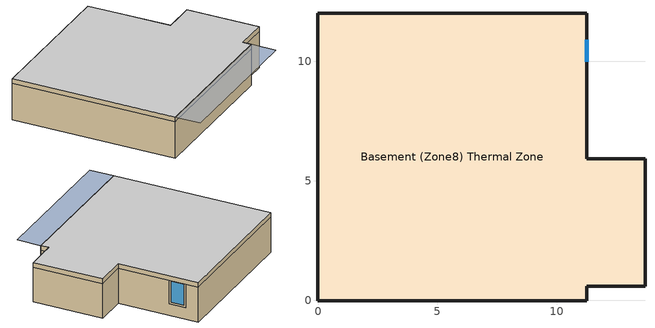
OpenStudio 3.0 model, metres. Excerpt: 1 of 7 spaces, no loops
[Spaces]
Basement (Zone8) Thermal Zone
 floor ground (Basement Floor Assembly): 11.25,12.01 11.25,5.92 13.69,5.92 13.69,0.58 11.25,0.58 11.25,-0.03 -0.03,-0.03 -0.03,12.01 z-2.95
 wall outside (Foundation Wall Assembly): 11.25,9.82 11.25,11.06 z-2.06:-0.23
 wall ground (Foundation Wall Assembly): 11.25,12.01 -0.03,12.01 -0.03,-0.03 11.25,-0.03 11.25,0.58 13.69,0.58 13.69,5.92 11.25,5.92 z-2.95:-0.23; 11.25,5.92,-0.23 11.25,5.92,-2.95 11.25,12.01,-2.95 11.25,12.01,-0.23 11.25,11.06,-0.23 11.25,11.06,-2.06 11.25,9.82,-2.06 11.25,9.82,-0.23
 wall ground (Base Exterior Wall Assembly): -0.03,12.01 -0.03,-0.03 11.25,-0.03 11.25,0.58 13.69,0.58 13.69,5.92 11.25,5.92 11.25,12.01 -0.03,12.01 z-0.23:0.13
 window (Exterior Window): 11.25,9.98 11.25,10.9 z-1.91:-0.25
 ceiling to First Floor (Zone1) Thermal Zone (First Floor Assembly): 11.25,-0.03 11.25,0.58 13.69,0.58 13.69,5.92 11.25,5.92 11.25,12.01 -0.03,12.01 -0.03,-0.03 z0.13
shading: 11.25,-1.85 11.25,-0.03 -0.03,-0.03 -0.03,-1.85 z0.13
[Site]
Washington Dc Dulles IntL Ar: Latitude {deg}=38.98; Longitude {deg}=-77.47; Time Zone {hr}=-5; Elevation {m}=82; Terrain=Suburbs
[Building]
NIST NZE House: North Axis {deg}=0; Default Construction Set=Default for Interior Walls
[ClimateZones]
Climate Zone Institution Name 1=ASHRAE; Climate Zone Document Name 1=ANSI/ASHRAE Standard 169; Climate Zone Document Year 1=2006; Climate Zone Institution Name 2=CEC; Climate Zone Document Name 2=California Climate Zone Descriptions; Climate Zone Document Year 2=1995
[SizingPeriod:DesignDay] Barometric Pressure {Pa}=100344; Sky Clearness=0; Rain Indicator=0; Snow Indicator=0; Day of Month=21; Daylight Saving Time Indicator=0; Dry-Bulb Temperature Range Modifier Type=DefaultMultipliers
Name | Maximum Dry-Bulb Temperature {C} | Daily Dry-Bulb Temperature Range {deltaC} | Humidity Indicating Conditions at Maximum Dry-Bulb | Wind Speed {m/s} | Wind Direction {deg} | Month | Day Type | Humidity Indicating Type | Solar Model Indicator | ASHRAE Taub | ASHRAE Taud
Washington Dc Dulles IntL Ar Ann Hum_n 99.6% Condns DP=>MCDB | -9 | 0 | -19.5 | 2.7 | 310 | 1 | WinterDesignDay | Dewpoint | ASHRAEClearSky
Washington Dc Dulles IntL Ar Ann Htg Wind 99.6% Condns WS=>MCDB | 0.8 | 0 | 0.8 | 11.2 | 310 | 1 | WinterDesignDay | Wetbulb | ASHRAEClearSky
Washington Dc Dulles IntL Ar Ann Htg 99.6% Condns DB | -11.8 | 0 | -11.8 | 2.7 | 310 | 1 | WinterDesignDay | Wetbulb | ASHRAEClearSky
Washington Dc Dulles IntL Ar Ann Clg .4% Condns DP=>MDB | 27.8 | 11.4 | 23.6 | 4 | 290 | 7 | SummerDesignDay | Dewpoint | ASHRAETau | 0.544 | 1.787
[Construction]
Exterior Window: Baseline Windows
Foundation Wall Assembly: Drainage Mat - Delta Drain foundation drainboard, 10" Concrete Wall, 2" XPS Slotted Insulation, Foil-faced Polyiso - 2.0", 1/2" GWB
Patio Shared Wall: 1/2" GWB, 2x6 24" O.C. Wood Stud Wall - R-19 Cellulose Insulation Only, 1/2" Plywood Sheathing, Air Barrier Membrane, Foil-faced Polyiso - 2.0", Foil-faced Polyiso - 2.0", Wood Furring Strips, Fiber Cement Siding
Base Exterior Wall Assembly: Cementitious Board w/ Stucco, 2.0" Mineral Wool Blanket Insulation, Drainage Mat - Delta Drain foundation drainboard, Vapor Permeable Air Barrier Membrane, 0.5" Pressure-treated Plywood Sheathing, 2x14 Rim Joist, Closed Cell Insulation
Basement Floor Assembly: Filter Fabric, 4" Stone Pad, 2.0" XPS Rigid Insulation, 6 MIL Polyethethylene Vapor Barrier, 4" Concrete Slab with Wire Mesh and Hydronic Tubing
First Floor Assembly: 7/8" T&G Floor Sheathing
[Material] Thermal Absorptance=0.9; Solar Absorptance=0.7; Visible Absorptance=0.7
Name | Roughness | Thickness {m} | Conductivity {W/m-K} | Density {kg/m3} | Specific Heat {J/kg-K}
1/2" GWB | MediumSmooth | 0.0127 | 0.16 | 800 | 1090
2x6 24" O.C. Wood Stud Wall - R-19 Cellulose Insulation Only | MediumRough | 0.1397 | 0.047481 | 30 | 712
1/2" Plywood Sheathing; 0.5" Pressure-treated Plywood Sheathing | Smooth | 0.0127 | 0.07 | 400 | 1300
Foil-faced Polyiso - 2.0" | MediumRough | 0.0508 | 0.023 | 40 | 1496
Fiber Cement Siding | MediumRough | 0.0079375 | 0.09 | 1000 | 900
Drainage Mat - Delta Drain foundation drainboard | MediumRough | 0.00066 | 0.45 | 950 | 1000
10" Concrete Wall | MediumRough | 0.254 | 2.15 | 2400 | 900
2" XPS Slotted Insulation; 2.0" XPS Rigid Insulation | MediumRough | 0.0508 | 0.029 | 29 | 1210
Cementitious Board w/ Stucco | MediumRough | 0.102 | 0.97 | 1600 | 900
2.0" Mineral Wool Blanket Insulation | VeryRough | 0.0508 | 0.04 | 20 | 840
2x14 Rim Joist | VerySmooth | 0.3556 | 0.18 | 1200 | 1012
Closed Cell Insulation | MediumRough | 0.127 | 0.027 | 35 | 1200
7/8" T&G Floor Sheathing | MediumSmooth | 0.022225 | 0.12 | 544 | 1210
4" Stone Pad | MediumRough | 0.1016 | 1.7 | 1602 | 840
4" Concrete Slab with Wire Mesh and Hydronic Tubing | MediumRough | 0.1016 | 0.53 | 1280 | 840
[Material:NoMass] Roughness=Rough; Thermal Resistance {m2-K/W}=0.011; Thermal Absorptance=0.9; Solar Absorptance=0.7; Visible Absorptance=0.7
Air Barrier Membrane; Vapor Permeable Air Barrier Membrane; Filter Fabric; 6 MIL Polyethethylene Vapor Barrier
[Material:AirGap]
Wood Furring Strips: Thermal Resistance {m2-K/W}=0.15
[WindowMaterial:SimpleGlazingSystem]
Baseline Windows: U-Factor {W/m2-K}=1.1356; Solar Heat Gain Coefficient=0.25; Visible Transmittance=0.4
[DefaultConstructionSet]
Default for Interior Walls: Default Exterior Surface Constructions=Default Surface Constructions 1; Default Interior Surface Constructions=Default Surface Constructions 2; Default Ground Contact Surface Constructions=Default Surface Constructions 3; Default Exterior SubSurface Constructions=Default Sub Surface Constructions 1; Default Interior SubSurface Constructions=Default Sub Surface Constructions 2
[DefaultSurfaceConstructions]
Name | Wall Construction
Default Surface Constructions 1; Default Surface Constructions 3
Default Surface Constructions 2 | Patio Shared Wall
[DefaultSubSurfaceConstructions]
Default Sub Surface Constructions 1; Default Sub Surface Constructions 2
[ThermalZone]
Zone8 Thermal Zone: Multiplier=1; Thermostat=Thermostat Setpoint Dual Setpoint 3; Use Ideal Air Loads=No; Humidistat=Zone Control Humidistat 2
[Sizing:Zone] Zone Cooling Design Supply Air Temperature Input Method=SupplyAirTemperature; Zone Cooling Design Supply Air Temperature {C}=12; Zone Cooling Design Supply Air Temperature Difference {deltaC}=11.11; Zone Heating Design Supply Air Temperature Input Method=SupplyAirTemperature; Zone Heating Design Supply Air Temperature {C}=30; Zone Heating Design Supply Air Temperature Difference {deltaC}=11.11; Zone Cooling Design Supply Air Humidity Ratio {kg-H2O/kg-air}=0.008; Zone Heating Design Supply Air Humidity Ratio {kg-H2O/kg-air}=0.008; Cooling Design Air Flow Method=DesignDay; Cooling Minimum Air Flow per Zone Floor Area {m3/s-m2}=0.000762; Heating Design Air Flow Method=DesignDay; Account for Dedicated Outdoor Air System=No; Dedicated Outdoor Air System Control Strategy=NeutralSupplyAir; Dedicated Outdoor Air Low Setpoint Temperature for Design {C}=Autosize; Dedicated Outdoor Air High Setpoint Temperature for Design {C}=Autosize
Name | Zone Heating Sizing Factor | Zone Cooling Sizing Factor
Zone4 Thermal Zone; Zone5 Thermal Zone; Zone2 Thermal Zone
Zone3 Thermal Zone; Zone1 Thermal Zone | 1 | 1
[Zone equipment]
Zone3 Thermal Zone: Zone HVAC Dehumidifier 1, Zone HVAC Energy Recovery Ventilator 1, Unitary - Single Speed DX cooling - Cycling - Elec reheat
Zone1 Thermal Zone: Zone HVAC Dehumidifier, Zone HVAC Energy Recovery Ventilator, Unitary - Single Speed DX cooling - Elec heat - Cycling - Elec reheat
[Space]
Basement (Zone8) Thermal Zone: Building Story=Building Story 1 - Basement; Thermal Zone=Zone8 Thermal Zone; Part of Total Floor Area=Yes; Design Specification Outdoor Air Object=No Ventilation Req
[SpaceInfiltration:DesignFlowRate]
Basement ACH: Space or SpaceType=Basement (Zone8) Thermal Zone; Schedule=ALWAYS_ON; Design Flow Rate Calculation Method=AirChanges/Hour; Flow per Exterior Surface Area {m3/s-m2}=0; Air Changes per Hour {1/hr}=0; Constant Term Coefficient=1
[DesignSpecification:OutdoorAir]
No Ventilation Req: Outdoor Air Method=Sum; Outdoor Air Flow per Person {m3/s-person}=0; Outdoor Air Flow per Floor Area {m3/s-m2}=0
[ThermostatSetpoint:DualSetpoint]
Thermostat Setpoint Dual Setpoint 3: Heating Setpoint Temperature Schedule=Heating Setpoint Schedule; Cooling Setpoint Temperature Schedule=Cooling Setpoint Schedule
[ZoneControl:Humidistat]
Zone Control Humidistat 2: Humidifying Relative Humidity Setpoint Schedule=ALWAYS_Above_0; Dehumidifying Relative Humidity Setpoint Schedule=ALWAYS_Below_50
[BuildingStory]
Building Story 1 - Basement
[ZoneHVAC:Dehumidifier:DX] Availability Schedule=Always On Discrete 1; Rated Energy Factor {L/kWh}=1.65; Water Removal Curve=Dehumidifier Water Removal Curve; Energy Factor Curve=Dehumidifier Energy Factor Curve; Part Load Fraction Correlation Curve=Dehumidifier Part Load Curve; Minimum Dry-Bulb Temperature for Dehumidifier Operation {C}=-1.1; Maximum Dry-Bulb Temperature for Dehumidifier Operation {C}=32.2; Off-Cycle Parasitic Electric Load {W}=0
Name | Rated Water Removal {L/day} | Rated Air Flow Rate {m3/s}
Zone HVAC Dehumidifier | 17.3181 | 0.008967
Zone HVAC Dehumidifier 1 | 15.8042 | 0.08967
[ZoneHVAC:EnergyRecoveryVentilator] Availability Schedule=Always On Discrete 1
Name | Heat Exchanger | Supply Air Flow Rate {m3/s} | Exhaust Air Flow Rate {m3/s} | Supply Air Fan | Exhaust Air Fan | Controller | Ventilation Rate per Unit Floor Area {m3/s-m2} | Ventilation Rate per Occupant {m3/s-person}
Zone HVAC Energy Recovery Ventilator | ERV HX | 0.02592 | 0.02592 | ERV Supply Fan | ERV Exhaust Fan | ERV Controller | 0 | 0
Zone HVAC Energy Recovery Ventilator 1 | ERV HX 1 | 0.02364 | 0.02364 | ERV Supply Fan 1 | ERV Exhaust Fan 1 | ERV Controller 1 | 0.000508 | 0.00236
[Fan:OnOff] Pressure Rise {Pa}=300; Motor Efficiency=0.8; Motor In Airstream Fraction=1
Name | Availability Schedule | Fan Total Efficiency | Maximum Flow Rate {m3/s} | Fan Power Ratio Function of Speed Ratio Curve | Fan Efficiency Ratio Function of Speed Ratio Curve
ERV Supply Fan | Always On Discrete 1 | 0.7 | 0.02592 | Fan On Off Power Curve 18 | Fan On Off Efficiency Curve 17
ERV Exhaust Fan | Always On Discrete 1 | 0.7 | 0.02592 | Fan On Off Power Curve 17 | Fan On Off Efficiency Curve 18
ERV Supply Fan 1 | Always On Discrete 1 | 0.7 | 0.02364 | Fan On Off Power Curve 18 | Fan On Off Efficiency Curve 17
ERV Exhaust Fan 1 | Always On Discrete 1 | 0.7 | 0.02364 | Fan On Off Power Curve 17 | Fan On Off Efficiency Curve 18
Fan On Off 14 | Always On Discrete hvac_library | 0.6 | autosize | Fan On Off Power Curve 4 | Fan On Off Efficiency Curve 4
Fan On Off 8 | Always On Discrete hvac_library | 0.6 | autosize | Fan On Off Power Curve 3 | Fan On Off Efficiency Curve 5
[HeatExchanger:AirToAir:SensibleAndLatent] Availability Schedule=Always On Discrete 1; Sensible Effectiveness at 100% Heating Air Flow=0.62; Latent Effectiveness at 100% Heating Air Flow=0; Sensible Effectiveness at 75% Heating Air Flow=0.68; Latent Effectiveness at 75% Heating Air Flow=0; Sensible Effectiveness at 100% Cooling Air Flow=0.62; Latent Effectiveness at 100% Cooling Air Flow=0; Sensible Effectiveness at 75% Cooling Air Flow=0.68; Latent Effectiveness at 75% Cooling Air Flow=0; Supply Air Outlet Temperature Control=No; Heat Exchanger Type=Plate; Frost Control Type=ExhaustAirRecirculation; Threshold Temperature {C}=-5; Initial Defrost Time Fraction=0.21875; Rate of Defrost Time Fraction Increase {1/K}=0.004261; Economizer Lockout=No
Name | Nominal Supply Air Flow Rate {m3/s} | Nominal Electric Power {W}
ERV HX | 0.02592 | 28.2
ERV HX 1 | 0.02364 | 25.8
[ZoneHVAC:EnergyRecoveryVentilator:Controller] Exhaust Air Temperature Limit=NoExhaustAirTemperatureLimit; Exhaust Air Enthalpy Limit=NoExhaustAirEnthalpyLimit; High Humidity Control Flag=No; High Humidity Outdoor Air Flow Ratio=1; Control High Indoor Humidity Based on Outdoor Humidity Ratio=No
ERV Controller; ERV Controller 1
[AvailabilityManager:DifferentialThermostat]
Plant Loop 1 Differential Thermostat: Temperature Difference On Limit {deltaC}=10; Temperature Difference Off Limit {deltaC}=3
[AvailabilityManager:HighTemperatureTurnOff]
Plant Loop 1 High Temperature Turn Off: Temperature {C}=80
[AvailabilityManager:Scheduled]
AVM Scheduled: Schedule=Always On Discrete hvac_library
[AirLoopHVAC:UnitarySystem] Dehumidification Control Type=None; Fan Placement=BlowThrough; DX Heating Coil Sizing Ratio=1; Use DOAS DX Cooling Coil=No; DOAS DX Cooling Coil Leaving Minimum Air Temperature {C}=2; Latent Load Control=SensibleOnlyLoadControl; Supply Air Flow Rate During Cooling Operation {m3/s}=autosize; Supply Air Flow Rate During Heating Operation {m3/s}=autosize; Supply Air Flow Rate When No Cooling or Heating is Required {m3/s}=autosize; Maximum Supply Air Temperature {C}=80; Maximum Outdoor Dry-Bulb Temperature for Supplemental Heater Operation {C}=21; Maximum Cycling Rate {cycles/hr}=2.5; Heat Pump Time Constant {s}=60; Fraction of On-Cycle Power Use=0.01; Heat Pump Fan Delay Time {s}=60; Ancilliary On-Cycle Electric Power {W}=0; Ancilliary Off-Cycle Electric Power {W}=0; Maximum Temperature for Heat Recovery {C}=80
Name | Control Type | Controlling Zone or Thermostat Location | Supply Fan | Heating Coil | Cooling Coil | Supplemental Heating Coil
Unitary - Single Speed DX cooling - Elec heat - Cycling - Elec reheat | Load | Zone1 Thermal Zone | Fan On Off 14 | Elec Htg Coil 10 | Unitary - Single Speed DX cooling Coil | Elec Htg Coil 11
Unitary - Single Speed DX cooling - Cycling - Elec reheat |  | Zone3 Thermal Zone | Fan On Off 8 |  | 1 Spd DX Clg Coil 7 | Elec Htg Coil 15
[Coil:Cooling:DX:SingleSpeed] Availability Schedule=Always On Discrete hvac_library; Rated Total Cooling Capacity {W}=autosize; Rated Sensible Heat Ratio=autosize; Rated COP {W/W}=3; Rated Air Flow Rate {m3/s}=autosize; Rated Evaporator Fan Power Per Volume Flow Rate {W/(m3/s)}=773.3; Condenser Type=AirCooled; Evaporative Condenser Effectiveness=0; Evaporative Condenser Air Flow Rate {m3/s}=Autosize; Evaporative Condenser Pump Rated Power Consumption {W}=Autosize; Crankcase Heater Capacity {W}=0; Maximum Outdoor Dry-Bulb Temperature for Crankcase Heater Operation {C}=0; Basin Heater Capacity {W/K}=0; Basin Heater Setpoint Temperature {C}=10
Name | Total Cooling Capacity Function of Temperature Curve | Total Cooling Capacity Function of Flow Fraction Curve | Energy Input Ratio Function of Temperature Curve | Energy Input Ratio Function of Flow Fraction Curve | Part Load Fraction Correlation Curve
Unitary - Single Speed DX cooling Coil | Curve Biquadratic 22 | Curve Quadratic 27 | Curve Biquadratic 21 | Curve Quadratic 20 | Curve Quadratic 3
1 Spd DX Clg Coil 7 | Curve Biquadratic 19 | Curve Quadratic 9 | Curve Biquadratic 11 | Curve Quadratic 8 | Curve Quadratic 18
[Coil:Heating:Electric] Availability Schedule=Always On Discrete hvac_library
Elec Htg Coil 10; Elec Htg Coil 11; Elec Htg Coil 15
[Schedule:Compact]
ALWAYS_ON: Through: 12/31, For: AllDays, Until: 24:00, 1
Cooling Setpoint Schedule: Through: 12/31, For: AllDays, Until: 24:00, 25
Heating Setpoint Schedule: Through: 12/31, For: AllDays, Until: 24:00, 20
ALWAYS_Below_50: Through: 12/31, For: AllDays, Until: 24:00, 50
ALWAYS_Above_0: Through: 12/31, For: AllDays, Until: 24:00, .01
[Curve:Quadratic]
Name | Coefficient1 Constant | Coefficient2 x | Coefficient3 x**2 | Minimum Value of x | Maximum Value of x
Dehumidifier Part Load Curve | 0.95 | 0.05 | 0 | 0 | 1
Curve Quadratic 27; Curve Quadratic 9 | 0.8 | 0.2 | 0 | 0.5 | 1.5
Curve Quadratic 20; Curve Quadratic 8 | 1.156 | -0.1816 | 0.0256 | 0.5 | 1.5
Curve Quadratic 3; Curve Quadratic 18 | 0.75 | 0.25 | 0 | 0 | 1
[Curve:Biquadratic]
Name | Coefficient1 Constant | Coefficient2 x | Coefficient3 x**2 | Coefficient4 y | Coefficient5 y**2 | Coefficient6 x*y | Minimum Value of x | Maximum Value of x | Minimum Value of y | Maximum Value of y
Dehumidifier Water Removal Curve | -2.72488 | 0.100712 | -0.000990538 | 0.050053 | -0.000203629 | -0.000341751 | 21 | 32.22 | 40 | 80
Dehumidifier Energy Factor Curve | -2.38832 | 0.0930477 | -0.0013697 | 0.0665337 | -0.000343198 | -0.00056249 | 21 | 32.22 | 40 | 80
Curve Biquadratic 22; Curve Biquadratic 19 | 0.766956 | 0.0107756 | -4.14703e-05 | 0.00134961 | -0.000261144 | 0.000457488 | 17 | 22 | 13 | 46
Curve Biquadratic 21; Curve Biquadratic 11 | 0.297145 | 0.0430933 | -0.000748766 | 0.00597727 | 0.000482112 | -0.000956448 | 17 | 22 | 13 | 46
[Curve:Cubic] Coefficient1 Constant=1; Coefficient2 x=0; Coefficient3 x**2=0; Coefficient4 x**3=0; Minimum Value of x=0; Maximum Value of x=1
Fan On Off Efficiency Curve 17; Fan On Off Efficiency Curve 18; Fan On Off Efficiency Curve 4; Fan On Off Efficiency Curve 5
[Schedule:Constant] Value=1
Always On Discrete 1; Always On Discrete hvac_library
[Curve:Exponent] Coefficient1 Constant=1; Coefficient2 Constant=0; Coefficient3 Constant=0; Minimum Value of x=0; Maximum Value of x=1
Fan On Off Power Curve 18; Fan On Off Power Curve 17; Fan On Off Power Curve 4; Fan On Off Power Curve 3
